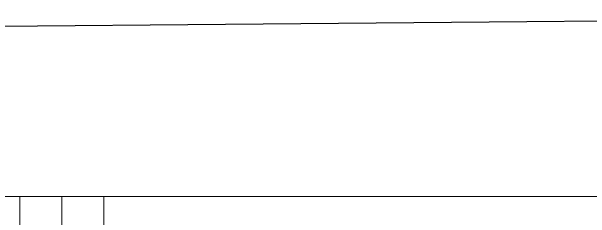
# Model space of a CAD drawing. Extents: x -37 to 8820, y -336 to 478.
# Drawn here: x 4390.8 to 4611.3, y 288.7 to 367.3 of the extents above; entities that cross this region are included whole.
import ezdxf

# ---------------------------------------------------------------- set-up
doc = ezdxf.new("R2010")
doc.units = 0
doc.header["$LTSCALE"] = 5
doc.layers.add('Dimentions', color=5, linetype='CONTINUOUS', lineweight=15)
doc.layers.add('Рамки', color=1, linetype='CONTINUOUS', lineweight=15)
doc.layers.add('Скрытые', color=14, linetype='CONTINUOUS', plot=False)

msp = doc.modelspace()

# ---------------------------------------------------------------- linework, layer by layer
at = {"layer": 'Dimentions', "linetype": 'Continuous'}
for p, q in [((4394, 297), (4394, 0)), ((4426, 297), (4426, 0))]:
    msp.add_line(p, q, dxfattribs=at)
at = {"layer": 'Рамки', "linetype": 'Continuous'}
for points in [[(4200, 297), (4410, 297), (4410, 0), (4200, 0)], [(4620, 297), (4410, 297), (4410, 0), (4620, 0)]]:
    msp.add_lwpolyline(points, close=True, dxfattribs=at)
at = {"layer": 'Скрытые', "linetype": 'Continuous'}
msp.add_lwpolyline([(3999.0404, -24.0001), (5027.2664, -31.7039), (5031.5789, 367.3445), (3999.0404, 358.304)], close=True, dxfattribs=at)

doc.saveas('drawing.dxf')
